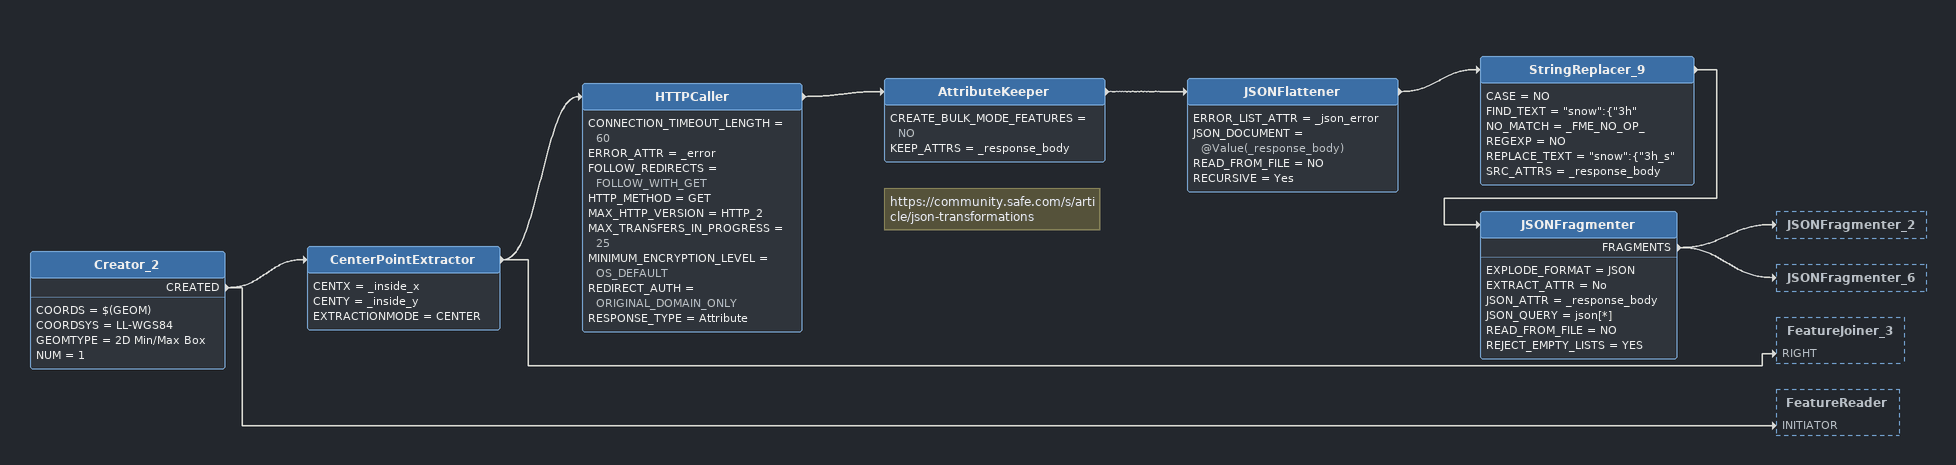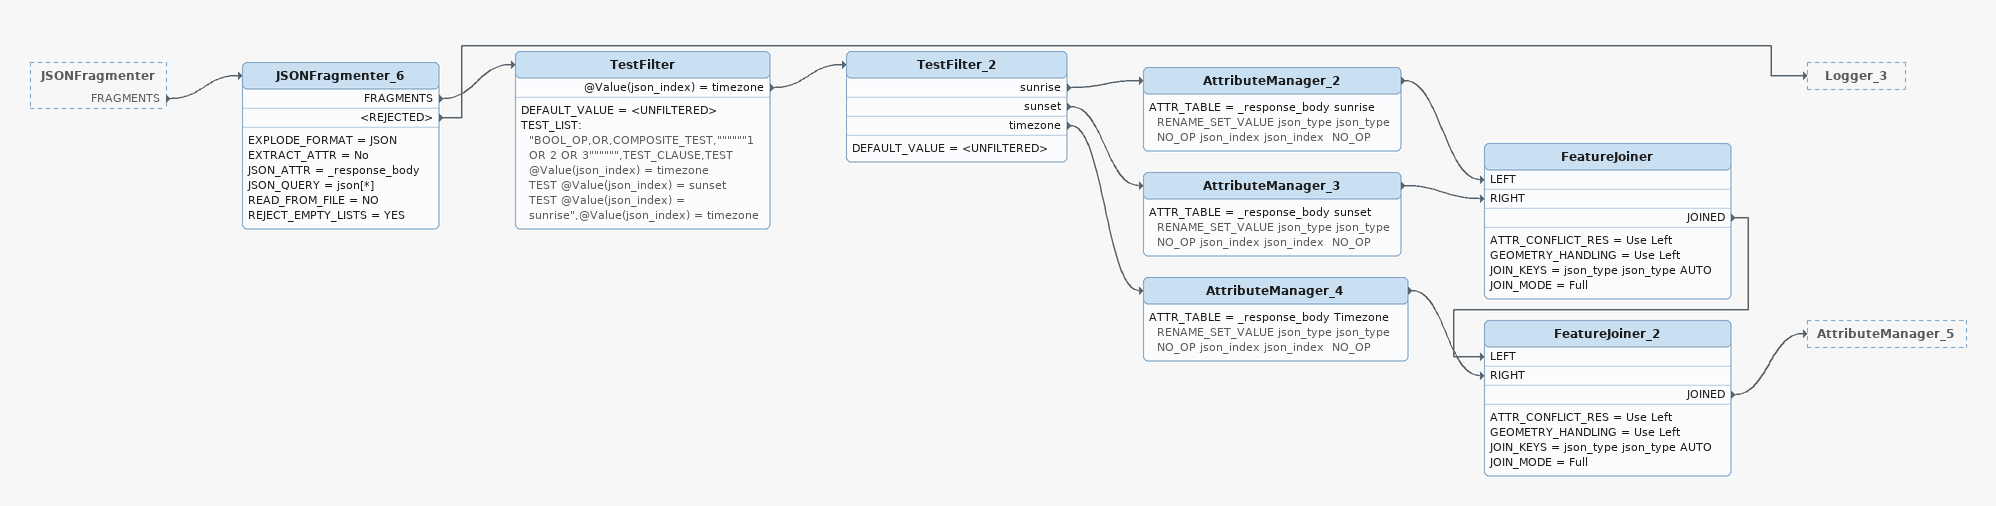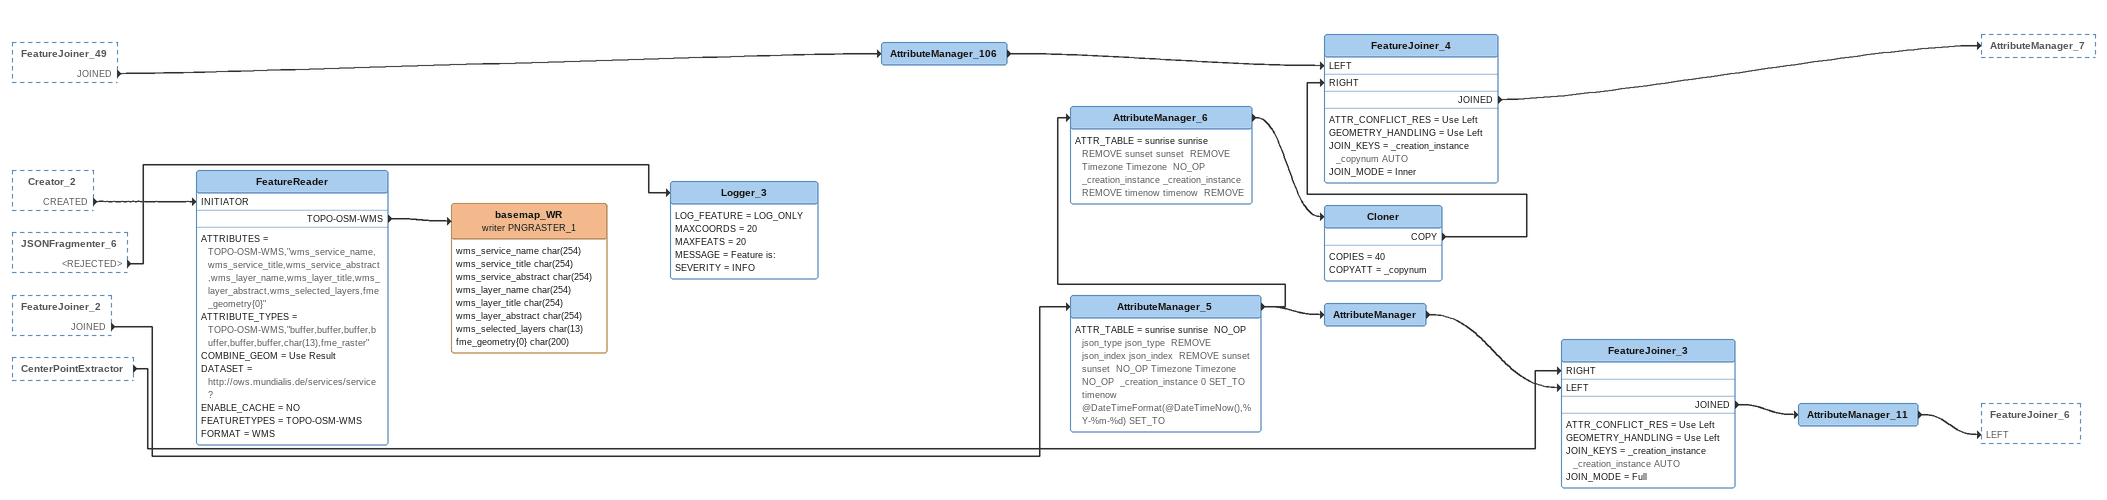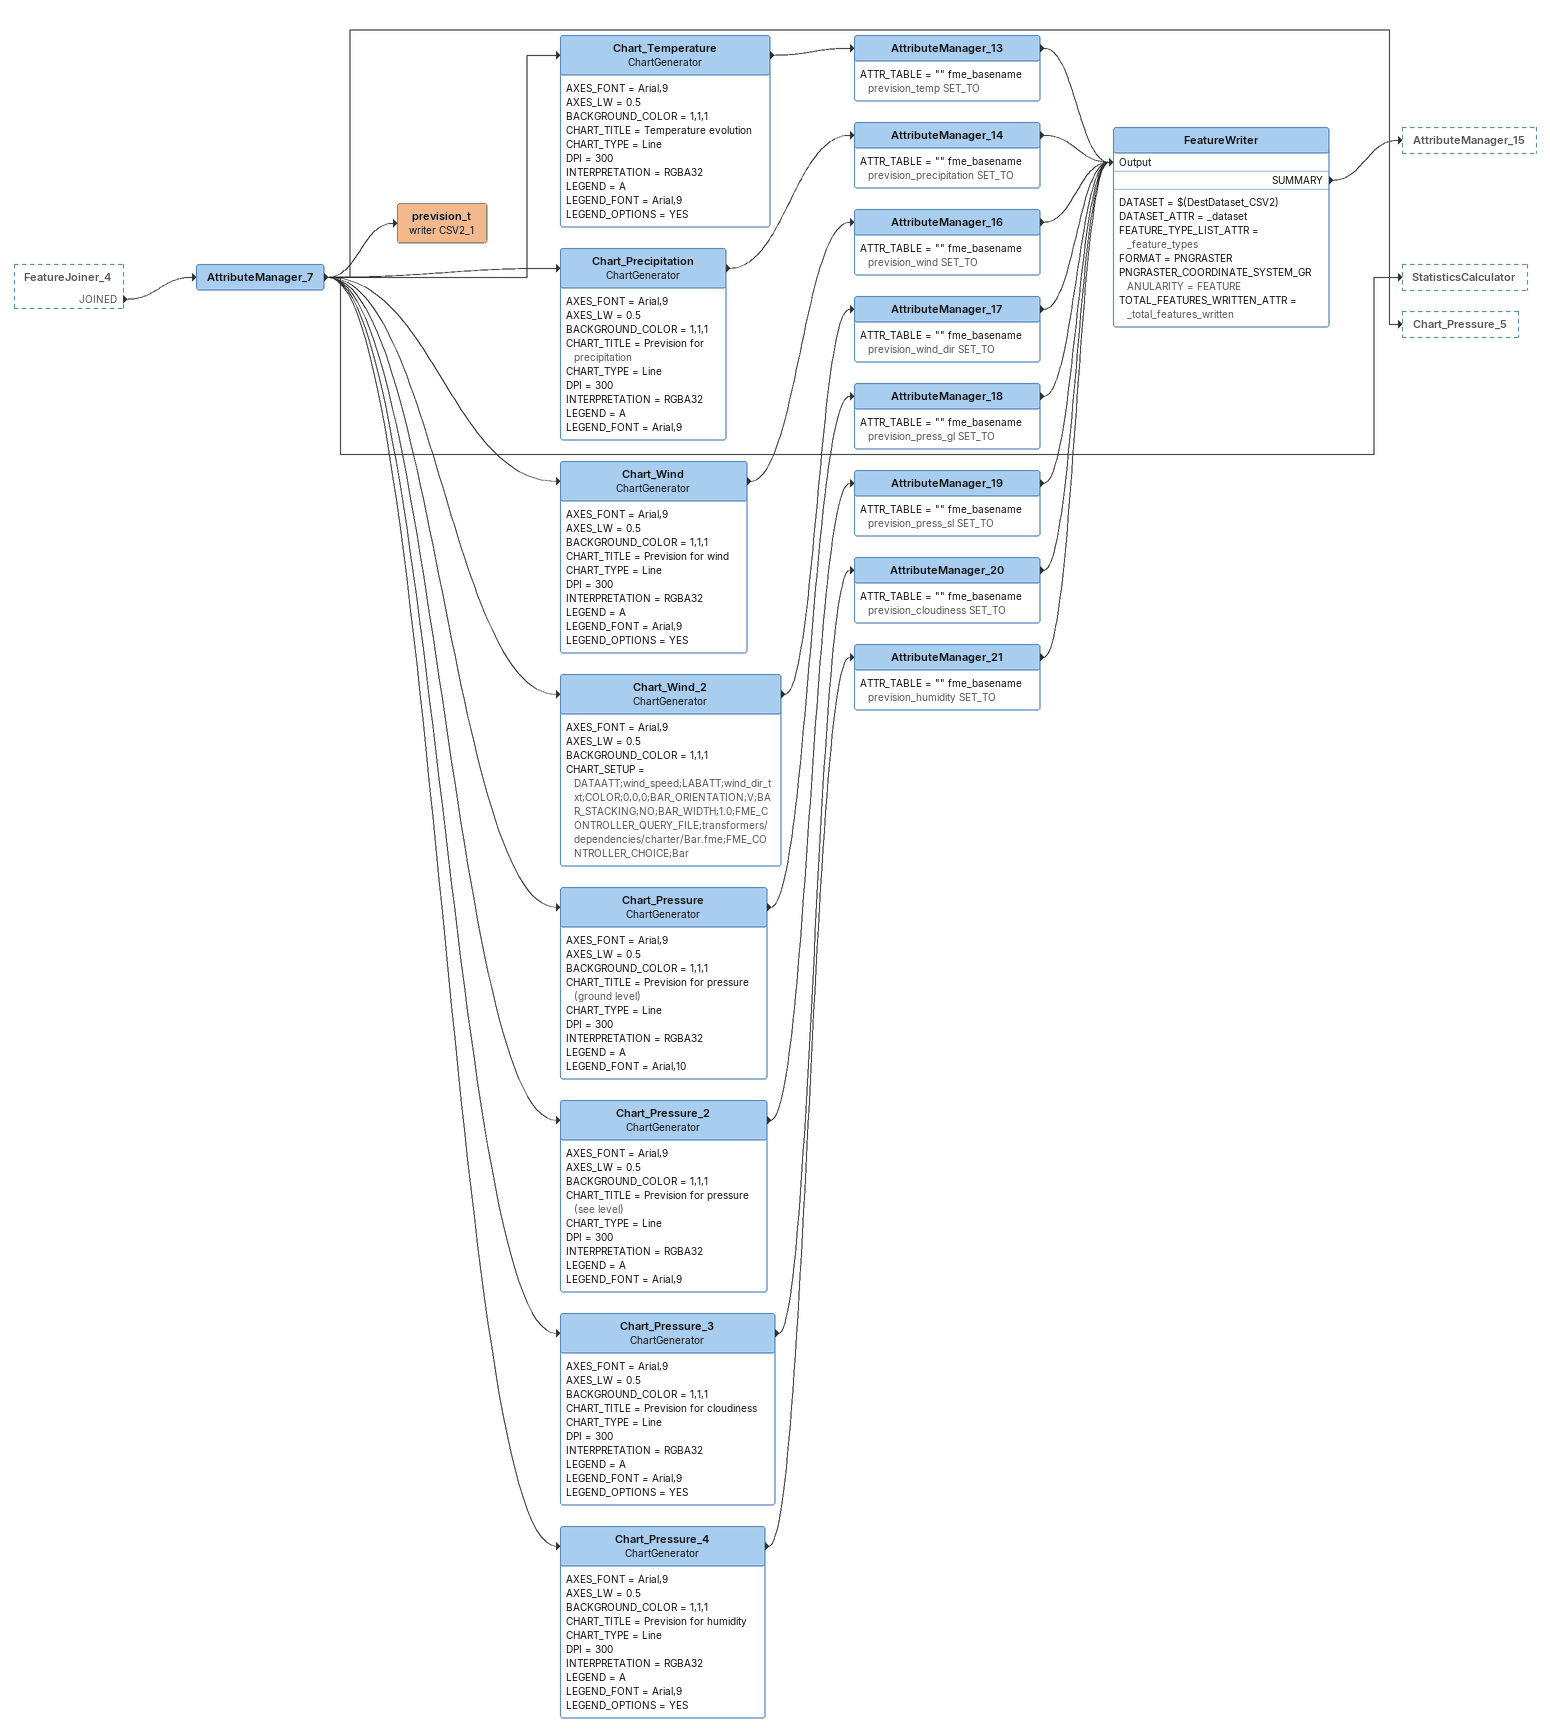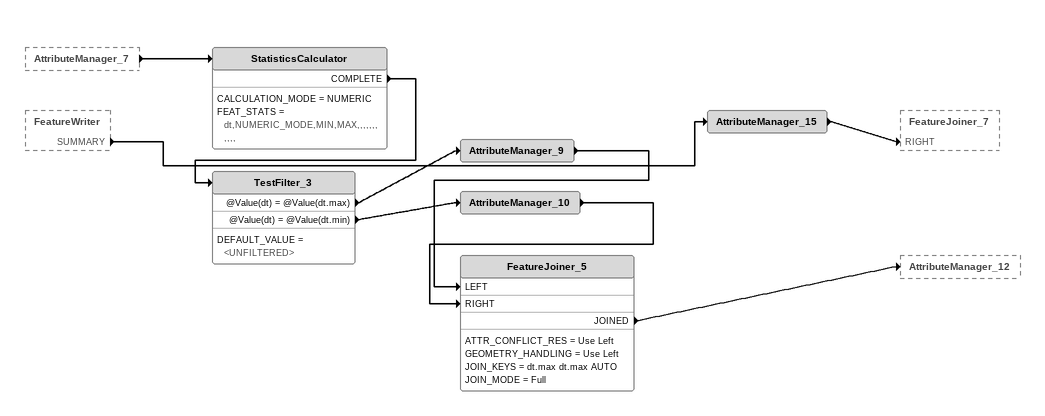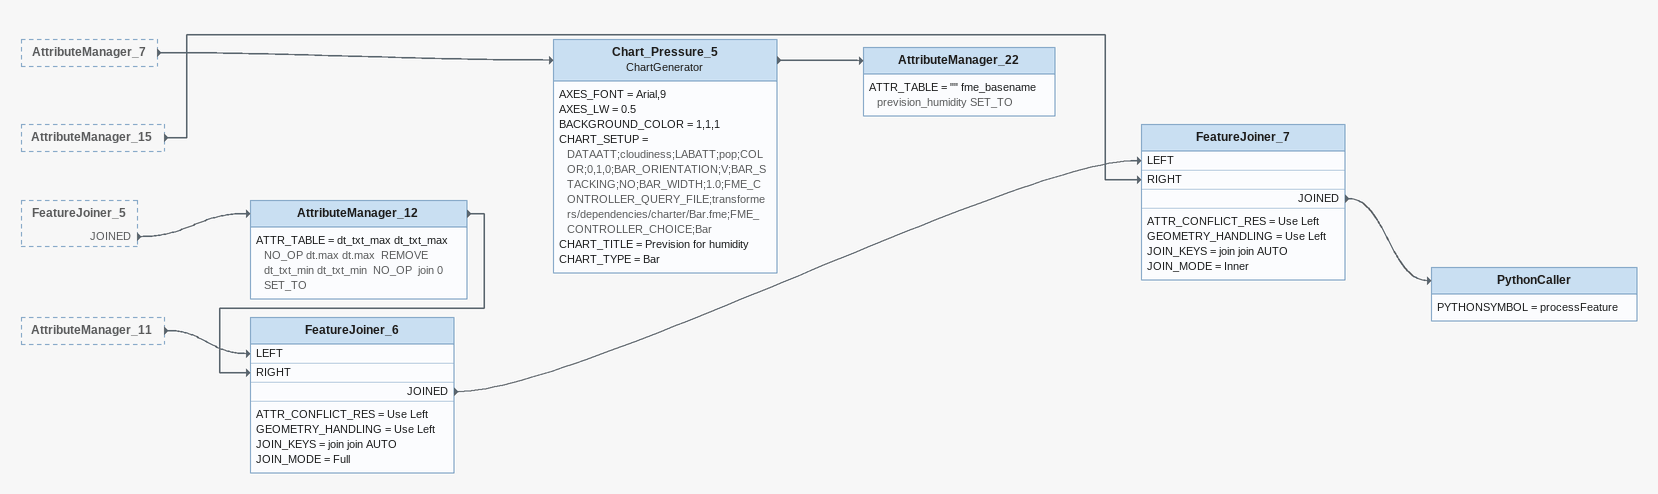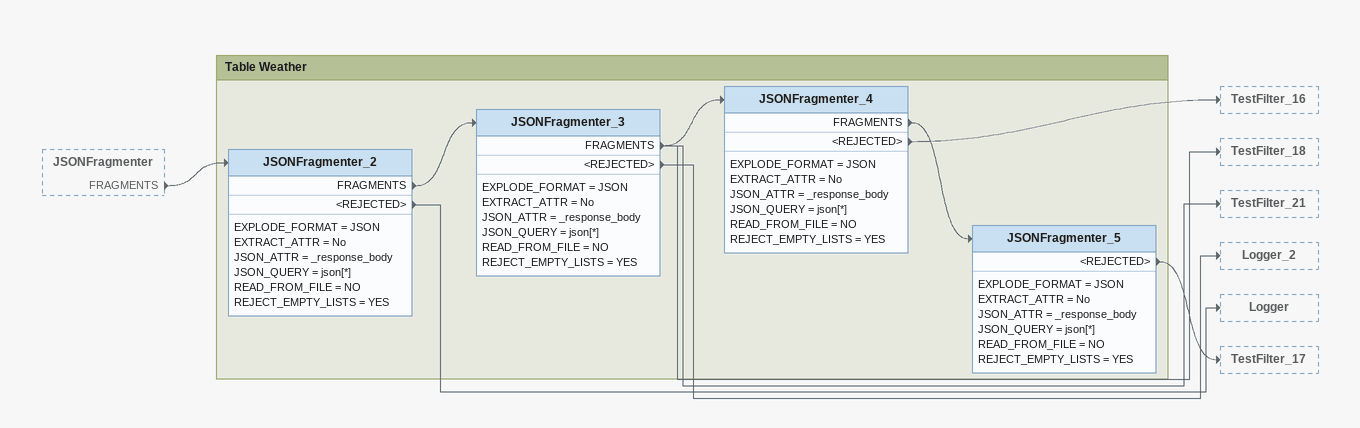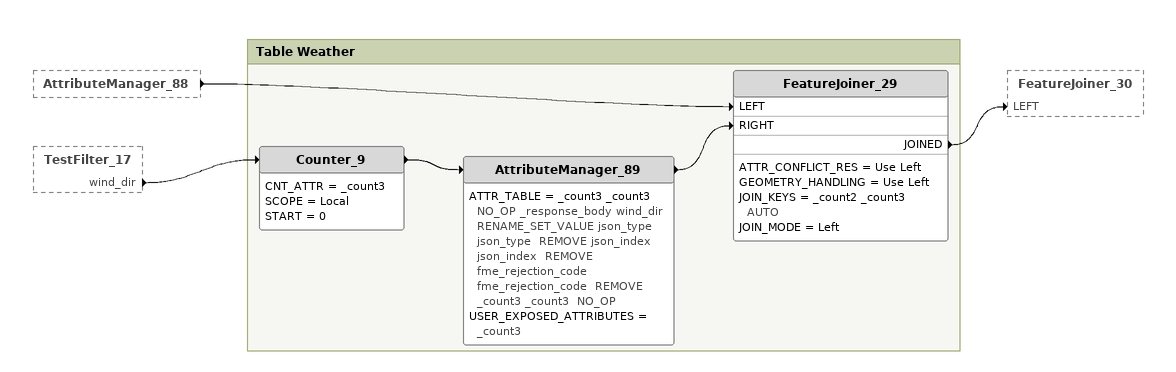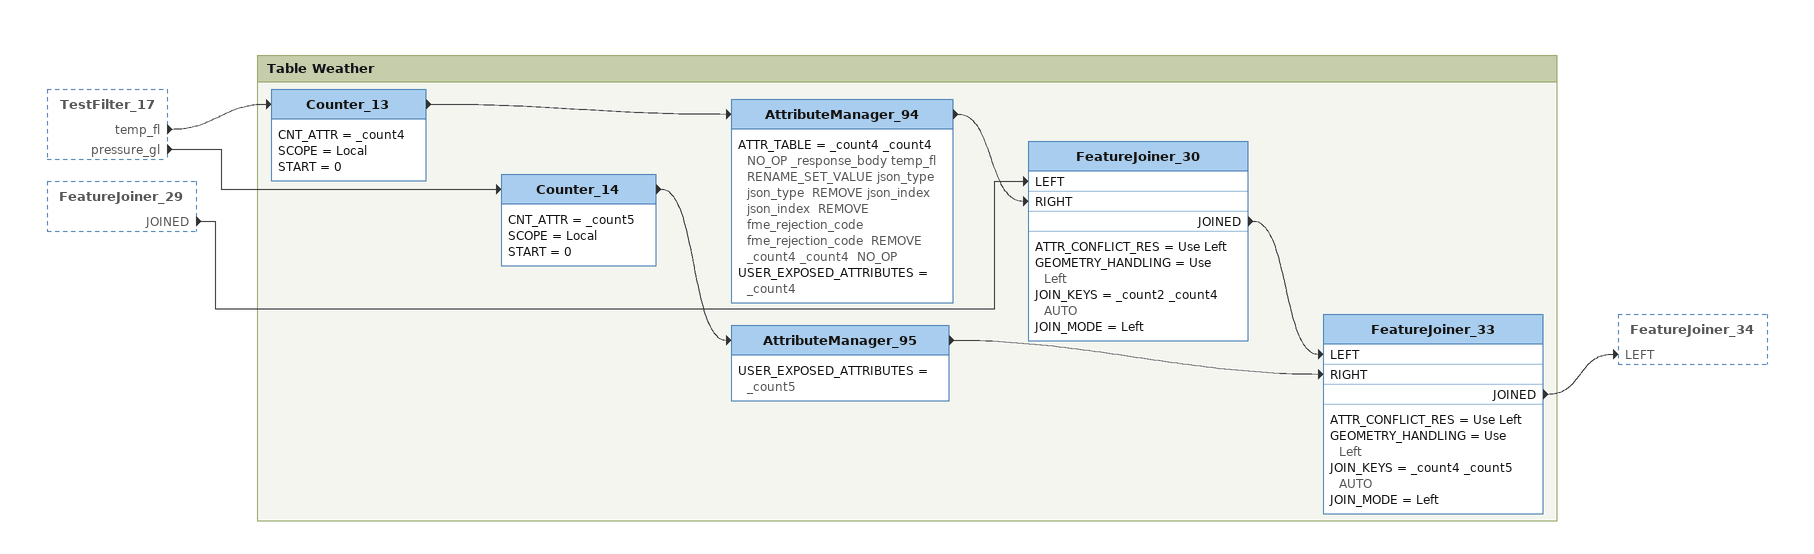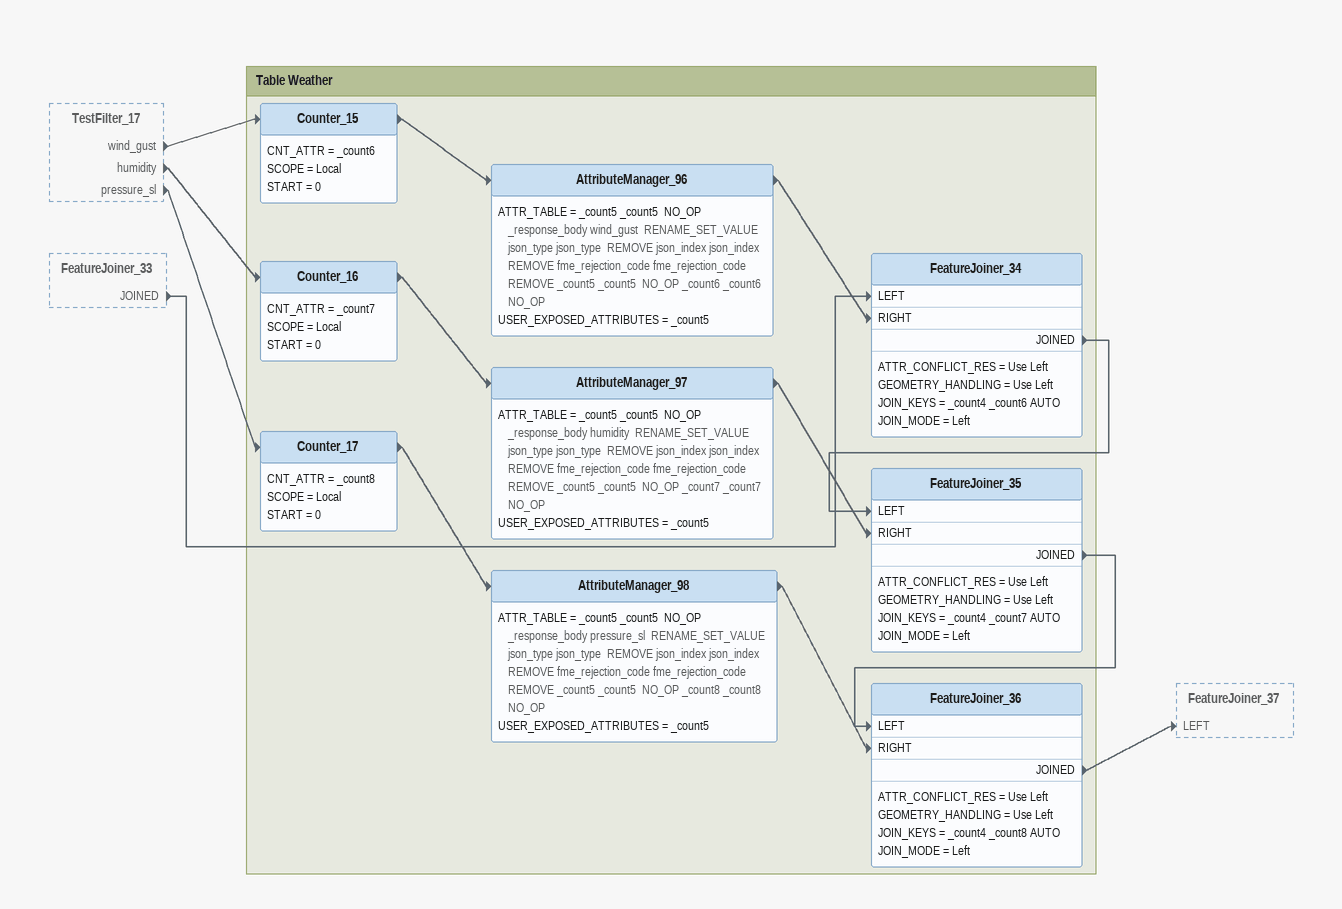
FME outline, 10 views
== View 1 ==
Creator_2
    COORDS = $(GEOM)
    COORDSYS = LL-WGS84
    GEOMTYPE = 2D Min/Max Box
    NUM = 1
    CREATED -> CenterPointExtractor
    CREATED -> FeatureReader [INITIATOR]
CenterPointExtractor
    CENTX = _inside_x
    CENTY = _inside_y
    EXTRACTIONMODE = CENTER
    -> HTTPCaller
    -> FeatureJoiner_3 [RIGHT]
HTTPCaller
    CONNECTION_TIMEOUT_LENGTH = 60
    ERROR_ATTR = _error
    FOLLOW_REDIRECTS = FOLLOW_WITH_GET
    HTTP_METHOD = GET
    MAX_HTTP_VERSION = HTTP_2
    MAX_TRANSFERS_IN_PROGRESS = 25
    MINIMUM_ENCRYPTION_LEVEL = OS_DEFAULT
    REDIRECT_AUTH = ORIGINAL_DOMAIN_ONLY
    RESPONSE_TYPE = Attribute
    -> AttributeKeeper
Note: https://community.safe.com/s/article/json-transformations
AttributeKeeper
    CREATE_BULK_MODE_FEATURES = NO
    KEEP_ATTRS = _response_body
    -> JSONFlattener
JSONFlattener
    ERROR_LIST_ATTR = _json_error
    JSON_DOCUMENT = @Value(_response_body)
    READ_FROM_FILE = NO
    RECURSIVE = Yes
    -> StringReplacer_9
StringReplacer_9
    CASE = NO
    FIND_TEXT = "snow":{"3h"
    NO_MATCH = _FME_NO_OP_
    REGEXP = NO
    REPLACE_TEXT = "snow":{"3h_s"
    SRC_ATTRS = _response_body
    -> JSONFragmenter
JSONFragmenter
    EXPLODE_FORMAT = JSON
    EXTRACT_ATTR = No
    JSON_ATTR = _response_body
    JSON_QUERY = json[*]
    READ_FROM_FILE = NO
    REJECT_EMPTY_LISTS = YES
    FRAGMENTS -> JSONFragmenter_2
    FRAGMENTS -> JSONFragmenter_6

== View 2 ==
JSONFragmenter [outside]
    FRAGMENTS -> JSONFragmenter_6
JSONFragmenter_6
    EXPLODE_FORMAT = JSON
    EXTRACT_ATTR = No
    JSON_ATTR = _response_body
    JSON_QUERY = json[*]
    READ_FROM_FILE = NO
    REJECT_EMPTY_LISTS = YES
    FRAGMENTS -> TestFilter
    <REJECTED> -> Logger_3
TestFilter
    DEFAULT_VALUE = <UNFILTERED>
    TEST_LIST:
      "BOOL_OP,OR,COMPOSITE_TEST,""""""1 OR 2 OR 3"""""",TEST_CLAUSE,TEST @Value(json_index) = timezone
      TEST @Value(json_index) = sunset
      TEST @Value(json_index) = sunrise",@Value(json_index) = timezone
    @Value(json_index) = timezone -> TestFilter_2
TestFilter_2
    DEFAULT_VALUE = <UNFILTERED>
    sunrise -> AttributeManager_2
    sunset -> AttributeManager_3
    timezone -> AttributeManager_4
AttributeManager_2
    ATTR_TABLE = _response_body sunrise  RENAME_SET_VALUE json_type json_type  NO_OP json_index json_index  NO_OP
    -> FeatureJoiner [LEFT]
AttributeManager_3
    ATTR_TABLE = _response_body sunset  RENAME_SET_VALUE json_type json_type  NO_OP json_index json_index  NO_OP
    -> FeatureJoiner [RIGHT]
FeatureJoiner
    ATTR_CONFLICT_RES = Use Left
    GEOMETRY_HANDLING = Use Left
    JOIN_KEYS = json_type json_type AUTO
    JOIN_MODE = Full
    JOINED -> FeatureJoiner_2 [LEFT]
AttributeManager_4
    ATTR_TABLE = _response_body Timezone  RENAME_SET_VALUE json_type json_type  NO_OP json_index json_index  NO_OP
    -> FeatureJoiner_2 [RIGHT]
FeatureJoiner_2
    ATTR_CONFLICT_RES = Use Left
    GEOMETRY_HANDLING = Use Left
    JOIN_KEYS = json_type json_type AUTO
    JOIN_MODE = Full
    JOINED -> AttributeManager_5

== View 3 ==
FeatureJoiner_49 [outside]
    JOINED -> AttributeManager_106
Creator_2 [outside]
    CREATED -> FeatureReader [INITIATOR]
JSONFragmenter_6 [outside]
    <REJECTED> -> Logger_3
FeatureJoiner_2 [outside]
    JOINED -> AttributeManager_5
CenterPointExtractor [outside]
    -> FeatureJoiner_3 [RIGHT]
AttributeManager_5
    ATTR_TABLE = sunrise sunrise  NO_OP json_type json_type  REMOVE json_index json_index  REMOVE sunset sunset  NO_OP Timezone Timezone  NO_OP  _creation_instance 0 SET_TO  timenow @DateTimeFormat(@DateTimeNow(),%Y-%m-%d) SET_TO
    -> AttributeManager
    -> AttributeManager_6
AttributeManager_6
    ATTR_TABLE = sunrise sunrise  REMOVE sunset sunset  REMOVE Timezone Timezone  NO_OP _creation_instance _creation_instance  REMOVE timenow timenow  REMOVE
    -> Cloner
Cloner
    COPIES = 40
    COPYATT = _copynum
    COPY -> FeatureJoiner_4 [RIGHT]
AttributeManager
    -> FeatureJoiner_3 [LEFT]
FeatureJoiner_3
    ATTR_CONFLICT_RES = Use Left
    GEOMETRY_HANDLING = Use Left
    JOIN_KEYS = _creation_instance _creation_instance AUTO
    JOIN_MODE = Full
    JOINED -> AttributeManager_11
AttributeManager_11
    -> FeatureJoiner_6 [LEFT]
Logger_3
    LOG_FEATURE = LOG_ONLY
    MAXCOORDS = 20
    MAXFEATS = 20
    MESSAGE = Feature is:
    SEVERITY = INFO
FeatureReader
    ATTRIBUTES = TOPO-OSM-WMS,"wms_service_name,wms_service_title,wms_service_abstract,wms_layer_name,wms_layer_title,wms_layer_abstract,wms_selected_layers,fme_geometry{0}"
    ATTRIBUTE_TYPES = TOPO-OSM-WMS,"buffer,buffer,buffer,buffer,buffer,buffer,char(13),fme_raster"
    COMBINE_GEOM = Use Result
    DATASET = http://ows.mundialis.de/services/service?
    ENABLE_CACHE = NO
    FEATURETYPES = TOPO-OSM-WMS
    FORMAT = WMS
    TOPO-OSM-WMS -> basemap_WR (writer PNGRASTER_1)
basemap_WR (writer PNGRASTER_1)
    attributes: wms_service_name char(254), wms_service_title char(254), wms_service_abstract char(254), wms_layer_name char(254), wms_layer_title char(254), wms_layer_abstract char(254), wms_selected_layers char(13), fme_geometry{0} char(200)
AttributeManager_106
    -> FeatureJoiner_4 [LEFT]
FeatureJoiner_4
    ATTR_CONFLICT_RES = Use Left
    GEOMETRY_HANDLING = Use Left
    JOIN_KEYS = _creation_instance _copynum AUTO
    JOIN_MODE = Inner
    JOINED -> AttributeManager_7

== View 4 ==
FeatureJoiner_4 [outside]
    JOINED -> AttributeManager_7
AttributeManager_7
    -> prevision_t (writer CSV2_1)
    -> StatisticsCalculator
    -> Chart_Temperature
    -> Chart_Precipitation
    -> Chart_Wind
    -> Chart_Wind_2
    -> Chart_Pressure
    -> Chart_Pressure_2
    -> Chart_Pressure_3
    -> Chart_Pressure_4
    -> Chart_Pressure_5
Chart_Temperature: ChartGenerator
    AXES_FONT = Arial,9
    AXES_LW = 0.5
    BACKGROUND_COLOR = 1,1,1
    CHART_TITLE = Temperature evolution
    CHART_TYPE = Line
    DPI = 300
    INTERPRETATION = RGBA32
    LEGEND = A
    LEGEND_FONT = Arial,9
    LEGEND_OPTIONS = YES
    -> AttributeManager_13
AttributeManager_13
    ATTR_TABLE = "" fme_basename prevision_temp SET_TO
    -> FeatureWriter [Output]
Chart_Precipitation: ChartGenerator
    AXES_FONT = Arial,9
    AXES_LW = 0.5
    BACKGROUND_COLOR = 1,1,1
    CHART_TITLE = Prevision for precipitation
    CHART_TYPE = Line
    DPI = 300
    INTERPRETATION = RGBA32
    LEGEND = A
    LEGEND_FONT = Arial,9
    -> AttributeManager_14
AttributeManager_14
    ATTR_TABLE = "" fme_basename prevision_precipitation SET_TO
    -> FeatureWriter [Output]
Chart_Wind: ChartGenerator
    AXES_FONT = Arial,9
    AXES_LW = 0.5
    BACKGROUND_COLOR = 1,1,1
    CHART_TITLE = Prevision for wind
    CHART_TYPE = Line
    DPI = 300
    INTERPRETATION = RGBA32
    LEGEND = A
    LEGEND_FONT = Arial,9
    LEGEND_OPTIONS = YES
    -> AttributeManager_16
AttributeManager_16
    ATTR_TABLE = "" fme_basename prevision_wind SET_TO
    -> FeatureWriter [Output]
Chart_Wind_2: ChartGenerator
    AXES_FONT = Arial,9
    AXES_LW = 0.5
    BACKGROUND_COLOR = 1,1,1
    CHART_SETUP = DATAATT;wind_speed;LABATT;wind_dir_txt;COLOR;0,0,0;BAR_ORIENTATION;V;BAR_STACKING;NO;BAR_WIDTH;1.0;FME_CONTROLLER_QUERY_FILE;transformers/dependencies/charter/Bar.fme;FME_CONTROLLER_CHOICE;Bar
    -> AttributeManager_17
AttributeManager_17
    ATTR_TABLE = "" fme_basename prevision_wind_dir SET_TO
    -> FeatureWriter [Output]
prevision_t (writer CSV2_1)
Chart_Pressure: ChartGenerator
    AXES_FONT = Arial,9
    AXES_LW = 0.5
    BACKGROUND_COLOR = 1,1,1
    CHART_TITLE = Prevision for pressure (ground level)
    CHART_TYPE = Line
    DPI = 300
    INTERPRETATION = RGBA32
    LEGEND = A
    LEGEND_FONT = Arial,10
    -> AttributeManager_18
AttributeManager_18
    ATTR_TABLE = "" fme_basename prevision_press_gl SET_TO
    -> FeatureWriter [Output]
Chart_Pressure_2: ChartGenerator
    AXES_FONT = Arial,9
    AXES_LW = 0.5
    BACKGROUND_COLOR = 1,1,1
    CHART_TITLE = Prevision for pressure (see level)
    CHART_TYPE = Line
    DPI = 300
    INTERPRETATION = RGBA32
    LEGEND = A
    LEGEND_FONT = Arial,9
    -> AttributeManager_19
AttributeManager_19
    ATTR_TABLE = "" fme_basename prevision_press_sl SET_TO
    -> FeatureWriter [Output]
Chart_Pressure_3: ChartGenerator
    AXES_FONT = Arial,9
    AXES_LW = 0.5
    BACKGROUND_COLOR = 1,1,1
    CHART_TITLE = Prevision for cloudiness
    CHART_TYPE = Line
    DPI = 300
    INTERPRETATION = RGBA32
    LEGEND = A
    LEGEND_FONT = Arial,9
    LEGEND_OPTIONS = YES
    -> AttributeManager_20
AttributeManager_20
    ATTR_TABLE = "" fme_basename prevision_cloudiness SET_TO
    -> FeatureWriter [Output]
Chart_Pressure_4: ChartGenerator
    AXES_FONT = Arial,9
    AXES_LW = 0.5
    BACKGROUND_COLOR = 1,1,1
    CHART_TITLE = Prevision for humidity
    CHART_TYPE = Line
    DPI = 300
    INTERPRETATION = RGBA32
    LEGEND = A
    LEGEND_FONT = Arial,9
    LEGEND_OPTIONS = YES
    -> AttributeManager_21
AttributeManager_21
    ATTR_TABLE = "" fme_basename prevision_humidity SET_TO
    -> FeatureWriter [Output]
FeatureWriter
    DATASET = $(DestDataset_CSV2)
    DATASET_ATTR = _dataset
    FEATURE_TYPE_LIST_ATTR = _feature_types
    FORMAT = PNGRASTER
    PNGRASTER_COORDINATE_SYSTEM_GRANULARITY = FEATURE
    TOTAL_FEATURES_WRITTEN_ATTR = _total_features_written
    SUMMARY -> AttributeManager_15

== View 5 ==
AttributeManager_7 [outside]
    -> StatisticsCalculator
FeatureWriter [outside]
    SUMMARY -> AttributeManager_15
AttributeManager_15
    -> FeatureJoiner_7 [RIGHT]
StatisticsCalculator
    CALCULATION_MODE = NUMERIC
    FEAT_STATS = dt,NUMERIC_MODE,MIN,MAX,,,,,,,,,,,
    COMPLETE -> TestFilter_3
TestFilter_3
    DEFAULT_VALUE = <UNFILTERED>
    @Value(dt) = @Value(dt.max) -> AttributeManager_9
    @Value(dt) = @Value(dt.min) -> AttributeManager_10
AttributeManager_9
    -> FeatureJoiner_5 [LEFT]
AttributeManager_10
    -> FeatureJoiner_5 [RIGHT]
FeatureJoiner_5
    ATTR_CONFLICT_RES = Use Left
    GEOMETRY_HANDLING = Use Left
    JOIN_KEYS = dt.max dt.max AUTO
    JOIN_MODE = Full
    JOINED -> AttributeManager_12

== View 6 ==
AttributeManager_7 [outside]
    -> Chart_Pressure_5
AttributeManager_15 [outside]
    -> FeatureJoiner_7 [RIGHT]
FeatureJoiner_5 [outside]
    JOINED -> AttributeManager_12
AttributeManager_11 [outside]
    -> FeatureJoiner_6 [LEFT]
AttributeManager_12
    ATTR_TABLE = dt_txt_max dt_txt_max  NO_OP dt.max dt.max  REMOVE dt_txt_min dt_txt_min  NO_OP  join 0 SET_TO
    -> FeatureJoiner_6 [RIGHT]
FeatureJoiner_6
    ATTR_CONFLICT_RES = Use Left
    GEOMETRY_HANDLING = Use Left
    JOIN_KEYS = join join AUTO
    JOIN_MODE = Full
    JOINED -> FeatureJoiner_7 [LEFT]
FeatureJoiner_7
    ATTR_CONFLICT_RES = Use Left
    GEOMETRY_HANDLING = Use Left
    JOIN_KEYS = join join AUTO
    JOIN_MODE = Inner
    JOINED -> PythonCaller
PythonCaller
    PYTHONSYMBOL = processFeature
Chart_Pressure_5: ChartGenerator
    AXES_FONT = Arial,9
    AXES_LW = 0.5
    BACKGROUND_COLOR = 1,1,1
    CHART_SETUP = DATAATT;cloudiness;LABATT;pop;COLOR;0,1,0;BAR_ORIENTATION;V;BAR_STACKING;NO;BAR_WIDTH;1.0;FME_CONTROLLER_QUERY_FILE;transformers/dependencies/charter/Bar.fme;FME_CONTROLLER_CHOICE;Bar
    CHART_TITLE = Prevision for humidity
    CHART_TYPE = Bar
    -> AttributeManager_22
AttributeManager_22
    ATTR_TABLE = "" fme_basename prevision_humidity SET_TO

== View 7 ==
JSONFragmenter [outside]
    FRAGMENTS -> JSONFragmenter_2

Bookmark: Table Weather
JSONFragmenter_2
    EXPLODE_FORMAT = JSON
    EXTRACT_ATTR = No
    JSON_ATTR = _response_body
    JSON_QUERY = json[*]
    READ_FROM_FILE = NO
    REJECT_EMPTY_LISTS = YES
    FRAGMENTS -> JSONFragmenter_3
    <REJECTED> -> Logger
JSONFragmenter_3
    EXPLODE_FORMAT = JSON
    EXTRACT_ATTR = No
    JSON_ATTR = _response_body
    JSON_QUERY = json[*]
    READ_FROM_FILE = NO
    REJECT_EMPTY_LISTS = YES
    FRAGMENTS -> JSONFragmenter_4
    FRAGMENTS -> TestFilter_18
    FRAGMENTS -> TestFilter_21
    <REJECTED> -> Logger_2
JSONFragmenter_4
    EXPLODE_FORMAT = JSON
    EXTRACT_ATTR = No
    JSON_ATTR = _response_body
    JSON_QUERY = json[*]
    READ_FROM_FILE = NO
    REJECT_EMPTY_LISTS = YES
    FRAGMENTS -> JSONFragmenter_5
    <REJECTED> -> TestFilter_16
JSONFragmenter_5
    EXPLODE_FORMAT = JSON
    EXTRACT_ATTR = No
    JSON_ATTR = _response_body
    JSON_QUERY = json[*]
    READ_FROM_FILE = NO
    REJECT_EMPTY_LISTS = YES
    <REJECTED> -> TestFilter_17

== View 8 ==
AttributeManager_88 [outside]
    -> FeatureJoiner_29 [LEFT]
TestFilter_17 [outside]
    wind_dir -> Counter_9

Bookmark: Table Weather
Counter_9
    CNT_ATTR = _count3
    SCOPE = Local
    START = 0
    -> AttributeManager_89
AttributeManager_89
    ATTR_TABLE = _count3 _count3  NO_OP _response_body wind_dir  RENAME_SET_VALUE json_type json_type  REMOVE json_index json_index  REMOVE fme_rejection_code fme_rejection_code  REMOVE _count3 _count3  NO_OP
    USER_EXPOSED_ATTRIBUTES = _count3
    -> FeatureJoiner_29 [RIGHT]
FeatureJoiner_29
    ATTR_CONFLICT_RES = Use Left
    GEOMETRY_HANDLING = Use Left
    JOIN_KEYS = _count2 _count3 AUTO
    JOIN_MODE = Left
    JOINED -> FeatureJoiner_30 [LEFT]

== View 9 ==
TestFilter_17 [outside]
    temp_fl -> Counter_13
    pressure_gl -> Counter_14
FeatureJoiner_29 [outside]
    JOINED -> FeatureJoiner_30 [LEFT]

Bookmark: Table Weather
Counter_13
    CNT_ATTR = _count4
    SCOPE = Local
    START = 0
    -> AttributeManager_94
AttributeManager_94
    ATTR_TABLE = _count4 _count4  NO_OP _response_body temp_fl  RENAME_SET_VALUE json_type json_type  REMOVE json_index json_index  REMOVE fme_rejection_code fme_rejection_code  REMOVE _count4 _count4  NO_OP
    USER_EXPOSED_ATTRIBUTES = _count4
    -> FeatureJoiner_30 [RIGHT]
FeatureJoiner_30
    ATTR_CONFLICT_RES = Use Left
    GEOMETRY_HANDLING = Use Left
    JOIN_KEYS = _count2 _count4 AUTO
    JOIN_MODE = Left
    JOINED -> FeatureJoiner_33 [LEFT]
Counter_14
    CNT_ATTR = _count5
    SCOPE = Local
    START = 0
    -> AttributeManager_95
AttributeManager_95
    USER_EXPOSED_ATTRIBUTES = _count5
    -> FeatureJoiner_33 [RIGHT]
FeatureJoiner_33
    ATTR_CONFLICT_RES = Use Left
    GEOMETRY_HANDLING = Use Left
    JOIN_KEYS = _count4 _count5 AUTO
    JOIN_MODE = Left
    JOINED -> FeatureJoiner_34 [LEFT]

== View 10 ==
TestFilter_17 [outside]
    wind_gust -> Counter_15
    humidity -> Counter_16
    pressure_sl -> Counter_17
FeatureJoiner_33 [outside]
    JOINED -> FeatureJoiner_34 [LEFT]

Bookmark: Table Weather
Counter_15
    CNT_ATTR = _count6
    SCOPE = Local
    START = 0
    -> AttributeManager_96
AttributeManager_96
    ATTR_TABLE = _count5 _count5  NO_OP _response_body wind_gust  RENAME_SET_VALUE json_type json_type  REMOVE json_index json_index  REMOVE fme_rejection_code fme_rejection_code  REMOVE _count5 _count5  NO_OP _count6 _count6  NO_OP
    USER_EXPOSED_ATTRIBUTES = _count5
    -> FeatureJoiner_34 [RIGHT]
FeatureJoiner_34
    ATTR_CONFLICT_RES = Use Left
    GEOMETRY_HANDLING = Use Left
    JOIN_KEYS = _count4 _count6 AUTO
    JOIN_MODE = Left
    JOINED -> FeatureJoiner_35 [LEFT]
Counter_16
    CNT_ATTR = _count7
    SCOPE = Local
    START = 0
    -> AttributeManager_97
AttributeManager_97
    ATTR_TABLE = _count5 _count5  NO_OP _response_body humidity  RENAME_SET_VALUE json_type json_type  REMOVE json_index json_index  REMOVE fme_rejection_code fme_rejection_code  REMOVE _count5 _count5  NO_OP _count7 _count7  NO_OP
    USER_EXPOSED_ATTRIBUTES = _count5
    -> FeatureJoiner_35 [RIGHT]
FeatureJoiner_35
    ATTR_CONFLICT_RES = Use Left
    GEOMETRY_HANDLING = Use Left
    JOIN_KEYS = _count4 _count7 AUTO
    JOIN_MODE = Left
    JOINED -> FeatureJoiner_36 [LEFT]
Counter_17
    CNT_ATTR = _count8
    SCOPE = Local
    START = 0
    -> AttributeManager_98
AttributeManager_98
    ATTR_TABLE = _count5 _count5  NO_OP _response_body pressure_sl  RENAME_SET_VALUE json_type json_type  REMOVE json_index json_index  REMOVE fme_rejection_code fme_rejection_code  REMOVE _count5 _count5  NO_OP _count8 _count8  NO_OP
    USER_EXPOSED_ATTRIBUTES = _count5
    -> FeatureJoiner_36 [RIGHT]
FeatureJoiner_36
    ATTR_CONFLICT_RES = Use Left
    GEOMETRY_HANDLING = Use Left
    JOIN_KEYS = _count4 _count8 AUTO
    JOIN_MODE = Left
    JOINED -> FeatureJoiner_37 [LEFT]
